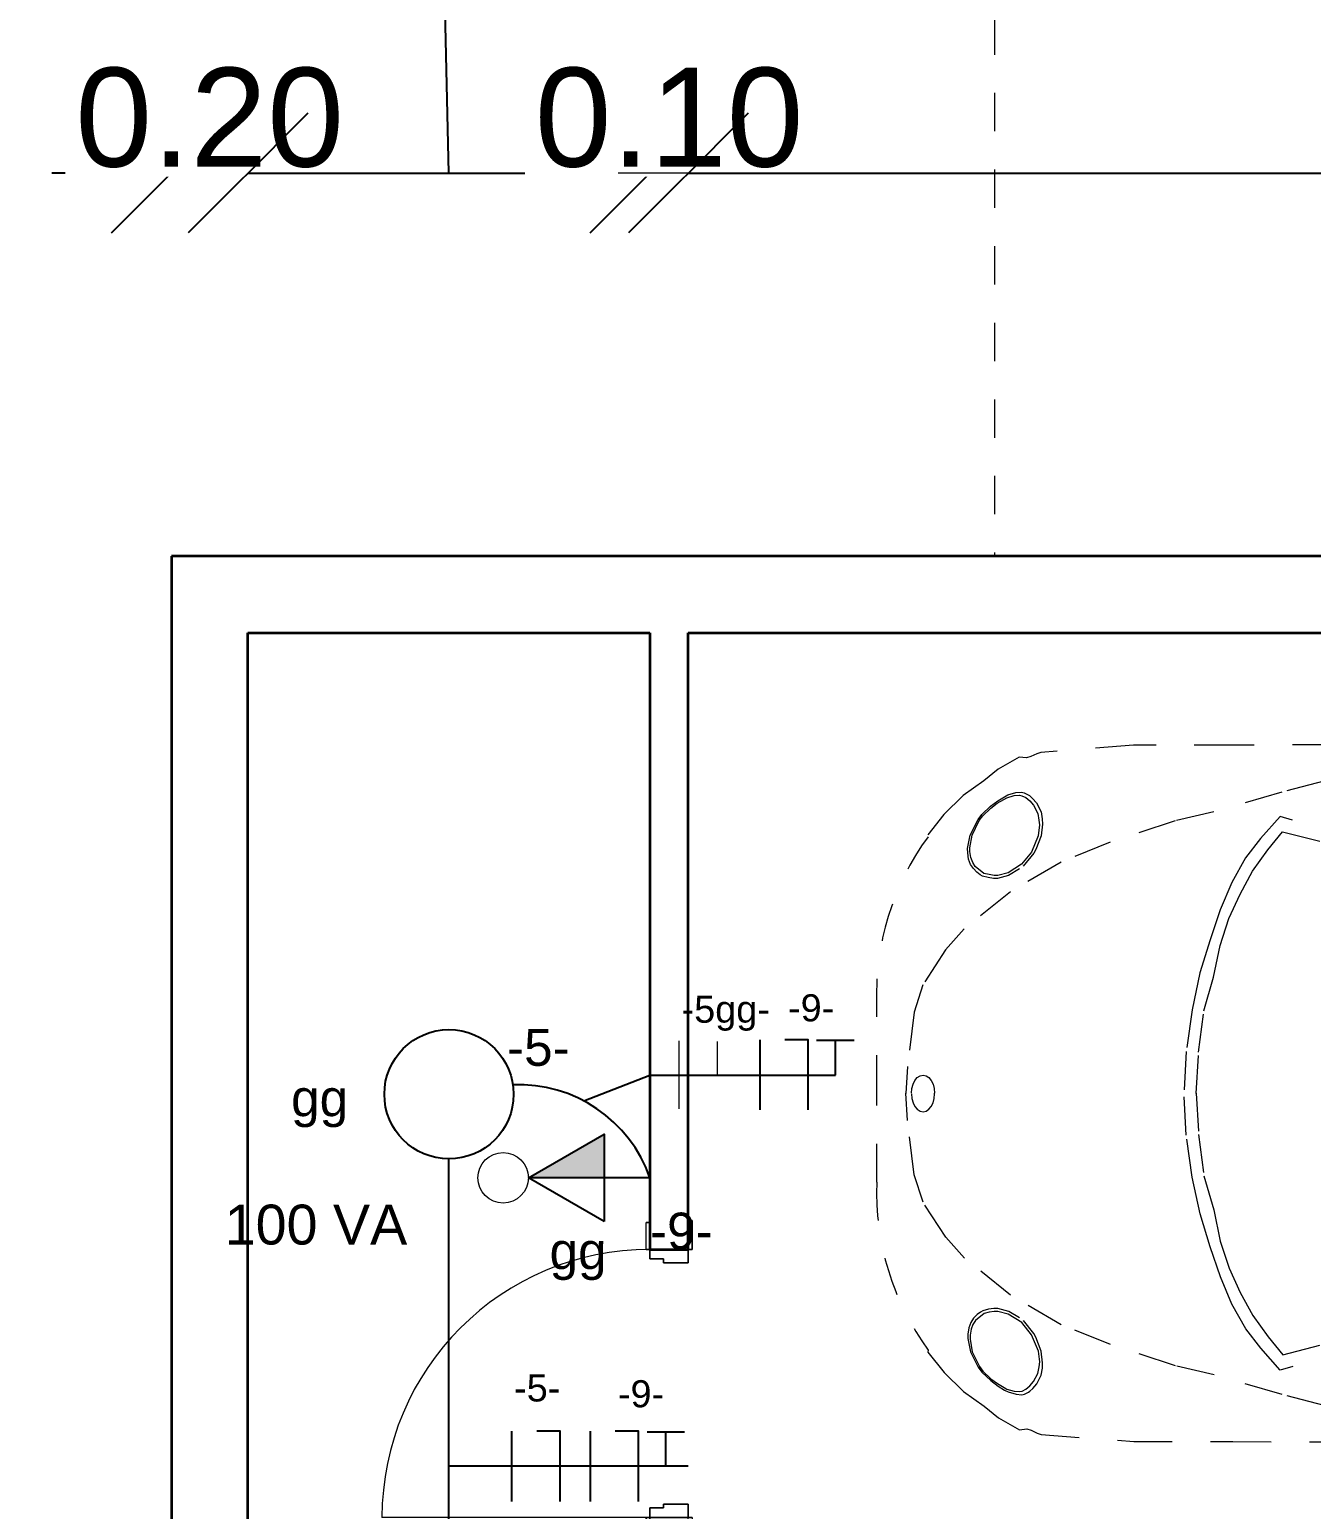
# Model space of a CAD drawing. Header units: metres. Extents: x -182 to 99, y 70 to 117.
# Drawn here: x -168.162 to -164.814, y 108.401 to 112.264 of the extents above; entities that cross this region are included whole.
import ezdxf

# ---------------------------------------------------------------- set-up
doc = ezdxf.new("R2010")
doc.units = ezdxf.units.M
doc.header["$LTSCALE"] = 0.01
doc.linetypes.add('Basculante', pattern=[0.003969, 0.002381, -0.001587])
doc.linetypes.add('TRAZOS2', pattern=[9.525, 6.35, -3.175])
for name, color, linetype, lineweight in [('A-DETL-GENF', 3, 'Basculante', 9), ('A-DOOR', 1, 'Continuous', 9), ('A-DOOR-FRAM', 1, 'Continuous', 13), ('A-WALL', 2, 'Continuous', 9), ('M-EQPT', 6, 'Continuous', 9), ('S-GRID', 1, 'Continuous', 9)]:
    doc.layers.add(name, color=color, linetype=linetype, lineweight=lineweight)
doc.layers.add('FIAÇÃO', color=10, linetype='Continuous')
doc.layers.add('Iluminação', color=7, linetype='Continuous')
doc.styles.add('Arial', font='arial.ttf', dxfattribs={"height": 0.29506})
doc.styles.add('Arial_2', font='arial.ttf', dxfattribs={"height": 0.258177})
doc.dimstyles.new('Diagonal', dxfattribs={"dimscale": 0.3048, "dimtxt": 0.258177, "dimasz": 1.025262, "dimexe": 0.984252, "dimexo": 0.615157, "dimgap": 0.04101, "dimtad": 1, "dimrnd": 0.01, "dimzin": 0, "dimdsep": 46, "dimtxsty": 'Arial_2', "dimblk1": 'OBLIQUE', "dimblk2": 'OBLIQUE', "dimsah": 1, "dimcen": 0.09, "dimse1": 1, "dimse2": 1, "dimazin": 0, "dimtfac": 1, "dimtix": 1, "dimtmove": 0, "dimatfit": 3, "dimfxl": 1, "dimtvp": 1, "dimtfill": 1, "dimtolj": 1, "dimtzin": 0, "dimarcsym": 2})

# ---------------------------------------------------------------- blocks, each defined once
blk = doc.blocks.new('M_RPC Escarabajo - M_RPC Escarabajo-195601-Subsuelo')
at = {"layer": 'A-DETL-GENF'}
for p, q in [((-0.2345, 3.3634), (-0.003, 3.3634)), ((-0.003, 3.3634), (0.2285, 3.3634)), ((-0.0737, 3.2829), (-0.0025, 3.2871)), ((0.0677, 3.283), (-0.0034, 3.2871)), ((-0.2867, 3.2425), (-0.2154, 3.2655)), ((-0.2154, 3.2655), (-0.0737, 3.2829)), ((-0.049, 3.2501), (-0.0506, 3.2424)), ((-0.0443, 3.2574), (-0.049, 3.2501)), ((-0.0368, 3.2636), (-0.0443, 3.2574)), ((-0.027, 3.2683), (-0.0368, 3.2636)), ((-0.0157, 3.2713), (-0.027, 3.2683)), ((-0.0035, 3.2723), (-0.0157, 3.2713)), ((-0.0024, 3.2723), (0.0098, 3.2713)), ((0.0098, 3.2713), (0.0211, 3.2684)), ((0.0211, 3.2684), (0.0309, 3.2636)), ((0.0309, 3.2636), (0.0384, 3.2574)), ((0.0384, 3.2574), (0.0431, 3.2502)), ((0.0431, 3.2502), (0.0448, 3.2424)), ((0.2095, 3.2657), (0.0677, 3.283)), ((0.2808, 3.2427), (0.2095, 3.2657)), ((-0.6783, 3.2297), (-0.7316, 3.1872)), ((-0.6734, 3.2287), (-0.6783, 3.2297)), ((-0.3784, 3.1832), (-0.2867, 3.2425)), ((-0.0506, 3.2424), (-0.049, 3.2346)), ((-0.049, 3.2346), (-0.0443, 3.2274)), ((-0.0443, 3.2274), (-0.0368, 3.2212)), ((-0.0368, 3.2212), (-0.027, 3.2164)), ((-0.027, 3.2164), (-0.0157, 3.2134)), ((-0.0157, 3.2134), (-0.0035, 3.2124)), ((-0.0035, 3.2124), (-0.0024, 3.2124)), ((0.0098, 3.2134), (-0.0024, 3.2124)), ((0.0212, 3.2164), (0.0098, 3.2134)), ((0.031, 3.2212), (0.0212, 3.2164)), ((0.0384, 3.2274), (0.031, 3.2212)), ((0.0432, 3.2346), (0.0384, 3.2274)), ((0.0448, 3.2424), (0.0432, 3.2346)), ((0.3725, 3.1836), (0.2808, 3.2427)), ((0.7258, 3.1879), (0.6724, 3.2303)), ((-0.7316, 3.1872), (-0.7812, 3.1371)), ((-0.4326, 3.1342), (-0.3784, 3.1832)), ((0.4268, 3.1346), (0.3725, 3.1836)), ((0.7754, 3.1378), (0.7258, 3.1879)), ((-0.7812, 3.1371), (-0.8194, 3.083)), ((-0.5296, 3.0137), (-0.4326, 3.1342)), ((0.5239, 3.0141), (0.4268, 3.1346)), ((0.8137, 3.0837), (0.7754, 3.1378)), ((-0.7179, 3.0982), (-0.7309, 3.0885)), ((-0.7157, 3.095), (-0.7278, 3.0859)), ((-0.6774, 3.1187), (-0.7179, 3.0982)), ((-0.6772, 3.1138), (-0.7157, 3.095)), ((-0.6424, 3.1254), (-0.6774, 3.1187)), ((-0.6446, 3.1195), (-0.6772, 3.1138)), ((-0.6344, 3.1193), (-0.6446, 3.1195)), ((-0.6314, 3.1252), (-0.6424, 3.1254)), ((-0.6186, 3.1171), (-0.6344, 3.1193)), ((-0.6145, 3.1228), (-0.6314, 3.1252)), ((-0.6058, 3.1123), (-0.6186, 3.1171)), ((-0.6008, 3.1177), (-0.6145, 3.1228)), ((-0.5956, 3.1055), (-0.6058, 3.1123)), ((-0.5898, 3.1104), (-0.6008, 3.1177)), ((-0.5774, 3.0831), (-0.5956, 3.1055)), ((-0.5805, 3.1011), (-0.5898, 3.1104)), ((-0.574, 3.0927), (-0.5805, 3.1011)), ((-0.5703, 3.0863), (-0.574, 3.0927)), ((0.5645, 3.0868), (0.5683, 3.0932)), ((0.5683, 3.0932), (0.5748, 3.1016)), ((0.5716, 3.0836), (0.5898, 3.106)), ((0.5748, 3.1016), (0.584, 3.1109)), ((0.584, 3.1109), (0.595, 3.1182)), ((0.5898, 3.106), (0.6001, 3.1128)), ((0.595, 3.1182), (0.6087, 3.1233)), ((0.6001, 3.1128), (0.6128, 3.1176)), ((0.6087, 3.1233), (0.6257, 3.1257)), ((0.6128, 3.1176), (0.6286, 3.1198)), ((0.6257, 3.1257), (0.6366, 3.1259)), ((0.6286, 3.1198), (0.6388, 3.1201)), ((0.6366, 3.1259), (0.6717, 3.1192)), ((0.6388, 3.1201), (0.6714, 3.1143)), ((0.6714, 3.1143), (0.7099, 3.0956)), ((0.6717, 3.1192), (0.7121, 3.0988)), ((0.7099, 3.0956), (0.722, 3.0865)), ((0.7121, 3.0988), (0.7251, 3.0891)), ((-0.8194, 3.083), (-0.8496, 3.0452)), ((-0.7527, 3.0658), (-0.7668, 3.0466)), ((-0.7478, 3.065), (-0.7604, 3.048)), ((-0.7309, 3.0885), (-0.7527, 3.0658)), ((-0.7278, 3.0859), (-0.7478, 3.065)), ((-0.5743, 3.0694), (-0.5774, 3.0831)), ((-0.572, 3.0563), (-0.5743, 3.0694)), ((-0.572, 3.0468), (-0.572, 3.0563)), ((-0.5665, 3.0717), (-0.5703, 3.0863)), ((-0.5644, 3.0575), (-0.5665, 3.0717)), ((-0.5644, 3.0473), (-0.5644, 3.0575)), ((0.5586, 3.058), (0.5608, 3.0721)), ((0.5587, 3.0478), (0.5586, 3.058)), ((0.5608, 3.0721), (0.5645, 3.0868)), ((0.5662, 3.0567), (0.5685, 3.0699)), ((0.5663, 3.0473), (0.5662, 3.0567)), ((0.5685, 3.0699), (0.5716, 3.0836)), ((0.722, 3.0865), (0.7421, 3.0656)), ((0.7251, 3.0891), (0.7469, 3.0664)), ((0.7421, 3.0656), (0.7547, 3.0486)), ((0.7469, 3.0664), (0.7611, 3.0473)), ((0.8439, 3.0459), (0.8137, 3.0837)), ((-0.8496, 3.0452), (-0.881, 2.9908)), ((-0.7821, 3.02), (-0.7883, 2.9995)), ((-0.7773, 3.0293), (-0.7821, 3.02)), ((-0.7747, 3.0232), (-0.7804, 3.0041)), ((-0.7668, 3.0466), (-0.7773, 3.0293)), ((-0.7703, 3.0309), (-0.7747, 3.0232)), ((-0.7604, 3.048), (-0.7703, 3.0309)), ((-0.6013, 2.9846), (-0.5789, 3.0198)), ((-0.5891, 2.9901), (-0.5719, 3.0184)), ((-0.5789, 3.0198), (-0.572, 3.0468)), ((-0.5719, 3.0184), (-0.5644, 3.0473)), ((0.6014, 2.8821), (0.5239, 3.0141)), ((0.5662, 3.0189), (0.5587, 3.0478)), ((0.5834, 2.9906), (0.5662, 3.0189)), ((0.5732, 3.0203), (0.5663, 3.0473)), ((0.5956, 2.9851), (0.5732, 3.0203)), ((0.7547, 3.0486), (0.7645, 3.0315)), ((0.7611, 3.0473), (0.7716, 3.03)), ((0.7645, 3.0315), (0.769, 3.0238)), ((0.769, 3.0238), (0.7748, 3.0047)), ((0.7716, 3.03), (0.7764, 3.0207)), ((0.7764, 3.0207), (0.7826, 3.0002)), ((0.8753, 2.9915), (0.8439, 3.0459)), ((-0.881, 2.9908), (-0.8787, 2.9711)), ((-0.7883, 2.9995), (-0.7894, 2.9843)), ((-0.7894, 2.9843), (-0.7878, 2.9775)), ((-0.7878, 2.9775), (-0.7827, 2.9668)), ((-0.7804, 3.0041), (-0.7815, 2.9899)), ((-0.7815, 2.9899), (-0.78, 2.9835)), ((-0.78, 2.9835), (-0.7753, 2.9736)), ((-0.633, 2.9588), (-0.6013, 2.9846)), ((-0.63, 2.9528), (-0.5959, 2.9805)), ((-0.6069, 2.8816), (-0.5296, 3.0137)), ((0.6244, 2.9534), (0.5902, 2.981)), ((0.6274, 2.9593), (0.5956, 2.9851)), ((0.7744, 2.9842), (0.7696, 2.9743)), ((0.7758, 2.9905), (0.7744, 2.9842)), ((0.7748, 3.0047), (0.7758, 2.9905)), ((0.7822, 2.9781), (0.7771, 2.9675)), ((0.7837, 2.9849), (0.7822, 2.9781)), ((0.7826, 3.0002), (0.7837, 2.9849)), ((0.873, 2.9718), (0.8753, 2.9915)), ((-0.8896, 2.9446), (-0.8932, 2.9341)), ((-0.8823, 2.9598), (-0.8896, 2.9446)), ((-0.8787, 2.9711), (-0.8823, 2.9598)), ((-0.7827, 2.9668), (-0.7806, 2.9638)), ((-0.7806, 2.9638), (-0.7732, 2.9556)), ((-0.7753, 2.9736), (-0.7664, 2.9631)), ((-0.7732, 2.9556), (-0.7613, 2.9456)), ((-0.7664, 2.9631), (-0.7553, 2.9536)), ((-0.7613, 2.9456), (-0.7384, 2.9337)), ((-0.7553, 2.9536), (-0.734, 2.9422)), ((-0.734, 2.9422), (-0.7167, 2.939)), ((-0.7167, 2.939), (-0.704, 2.9377)), ((-0.704, 2.9377), (-0.6755, 2.9409)), ((-0.6756, 2.9336), (-0.6394, 2.9477)), ((-0.6755, 2.9409), (-0.633, 2.9588)), ((-0.6394, 2.9477), (-0.63, 2.9528)), ((0.6337, 2.9482), (0.6244, 2.9534)), ((0.6699, 2.9415), (0.6274, 2.9593)), ((0.67, 2.9342), (0.6337, 2.9482)), ((0.6984, 2.9383), (0.6699, 2.9415)), ((0.711, 2.9396), (0.6984, 2.9383)), ((0.7284, 2.9428), (0.711, 2.9396)), ((0.7497, 2.9542), (0.7284, 2.9428)), ((0.7557, 2.9463), (0.7328, 2.9343)), ((0.7608, 2.9638), (0.7497, 2.9542)), ((0.7675, 2.9563), (0.7557, 2.9463)), ((0.7696, 2.9743), (0.7608, 2.9638)), ((0.775, 2.9645), (0.7675, 2.9563)), ((0.7771, 2.9675), (0.775, 2.9645)), ((0.8767, 2.9605), (0.873, 2.9718)), ((0.884, 2.9453), (0.8767, 2.9605)), ((0.8876, 2.9349), (0.884, 2.9453)), ((-0.8932, 2.9341), (-0.9119, 2.6919)), ((-0.7384, 2.9337), (-0.7198, 2.9305)), ((-0.7198, 2.9305), (-0.7062, 2.9301)), ((-0.7062, 2.9301), (-0.6756, 2.9336)), ((0.7006, 2.9307), (0.67, 2.9342)), ((0.7142, 2.9311), (0.7006, 2.9307)), ((0.7328, 2.9343), (0.7142, 2.9311)), ((0.9063, 2.6926), (0.8876, 2.9349)), ((-0.6584, 2.753), (-0.6069, 2.8816)), ((0.6529, 2.7536), (0.6014, 2.8821)), ((-0.7145, 2.5833), (-0.6584, 2.753)), ((0.7091, 2.5839), (0.6529, 2.7536)), ((-0.9119, 2.6919), (-0.9119, 2.4331)), ((0.9063, 2.4339), (0.9063, 2.6926)), ((-0.7378, 2.482), (-0.7145, 2.5833)), ((-0.2211, 2.5392), (-0.1119, 2.555)), ((-0.1119, 2.555), (-0.0019, 2.5612)), ((0.1066, 2.5551), (-0.0034, 2.5612)), ((0.2158, 2.5394), (0.1066, 2.5551)), ((0.7325, 2.4826), (0.7091, 2.5839)), ((-0.4038, 2.4925), (-0.3169, 2.519)), ((-0.3169, 2.519), (-0.2211, 2.5392)), ((-0.1101, 2.5226), (-0.2178, 2.509)), ((-0.0018, 2.5289), (-0.1101, 2.5226)), ((-0.0034, 2.5289), (0.1048, 2.5227)), ((0.1048, 2.5227), (0.2125, 2.5092)), ((0.3116, 2.5193), (0.2158, 2.5394)), ((0.3986, 2.4928), (0.3116, 2.5193)), ((-0.7889, 2.3049), (-0.7378, 2.482)), ((-0.4817, 2.4659), (-0.4038, 2.4925)), ((-0.3064, 2.4833), (-0.3884, 2.4661)), ((-0.2178, 2.509), (-0.3064, 2.4833)), ((0.2125, 2.5092), (0.3011, 2.4836)), ((0.3011, 2.4836), (0.3831, 2.4664)), ((0.4765, 2.4663), (0.3986, 2.4928)), ((0.7838, 2.3055), (0.7325, 2.4826)), ((-0.6172, 2.3995), (-0.5528, 2.4357)), ((-0.5528, 2.4357), (-0.4817, 2.4659)), ((-0.4594, 2.4433), (-0.5229, 2.4141)), ((-0.3884, 2.4661), (-0.4594, 2.4433)), ((0.3831, 2.4664), (0.4542, 2.4437)), ((0.4542, 2.4437), (0.5177, 2.4146)), ((0.5476, 2.4362), (0.4765, 2.4663)), ((0.612, 2.4), (0.5476, 2.4362)), ((-0.9119, 2.4331), (-0.9125, 2.177)), ((-0.668, 2.3604), (-0.6172, 2.3995)), ((-0.5229, 2.4141), (-0.5829, 2.3815)), ((0.5177, 2.4146), (0.5778, 2.382)), ((0.6628, 2.361), (0.612, 2.4)), ((0.9075, 2.1777), (0.9063, 2.4339)), ((-0.725, 2.3095), (-0.668, 2.3604)), ((-0.5829, 2.3815), (-0.6386, 2.3414)), ((0.5778, 2.382), (0.6335, 2.3419)), ((0.7199, 2.3101), (0.6628, 2.361)), ((-0.6386, 2.3414), (-0.6856, 2.3027)), ((0.6335, 2.3419), (0.6805, 2.3033)), ((-0.8174, 2.1949), (-0.7889, 2.3049)), ((-0.6631, 2.0842), (-0.725, 2.3095)), ((-0.6856, 2.3027), (-0.6309, 2.0911)), ((0.6805, 2.3033), (0.626, 2.0917)), ((0.6582, 2.0848), (0.7199, 2.3101)), ((0.8124, 2.1956), (0.7838, 2.3055))]:
    blk.add_line(p, q, dxfattribs=at)
for centre, start, end in [((-0.2594, 2.6623), 87.9664, 126.1629), ((0.254, 2.6625), 53.8853, 92.0817)]:
    blk.add_arc(centre, 0.7016, start, end, dxfattribs=at)
blk = doc.blocks.new('Puerta de 1 hoja - 70 x 210 cm-171867-Subsuelo')
at = {"layer": 'A-DOOR', "lineweight": 13}
blk.add_line((0.6169, -0.05), (0.6169, -0.75), dxfattribs=at)
blk.add_arc((0.6169, -0.05), 0.7, 180, 270, dxfattribs=at)
at = {"layer": 'A-DOOR-FRAM', "lineweight": 9}
for p, q in [((-0.1581, 0.06), (-0.1581, 0.05)), ((-0.0831, 0.06), (-0.1581, 0.06)), ((-0.1581, 0.06), (-0.1581, 0.06)), ((-0.1581, 0.05), (-0.0831, 0.05)), ((-0.1581, 0.05), (-0.1581, 0.05)), ((-0.0831, 0.05), (-0.0831, 0.06)), ((-0.0831, 0.06), (-0.0831, 0.06)), ((-0.0831, 0.05), (-0.0831, 0.05)), ((-0.0831, 0.05), (-0.0831, 0.05)), ((-0.0481, 0.05), (-0.0831, 0.05)), ((-0.0831, 0.05), (-0.0831, -0.05)), ((-0.0481, -0.015), (-0.0481, 0.05)), ((-0.0481, 0.05), (-0.0481, 0.05)), ((0.5819, 0.05), (0.5819, -0.015)), ((0.6169, 0.05), (0.5819, 0.05)), ((0.5819, 0.05), (0.5819, 0.05)), ((0.6169, 0.06), (0.6169, 0.06)), ((0.6169, 0.06), (0.6169, 0.05)), ((0.6169, 0.06), (0.6919, 0.06)), ((0.6919, 0.05), (0.6169, 0.05)), ((0.6169, 0.05), (0.6169, 0.05)), ((0.6169, -0.05), (0.6169, 0.05)), ((0.6169, 0.05), (0.6169, 0.05)), ((0.6919, 0.05), (0.6919, 0.06)), ((0.6919, 0.06), (0.6919, 0.06)), ((0.6919, 0.05), (0.6919, 0.05)), ((-0.0581, -0.015), (-0.0481, -0.015)), ((-0.0581, -0.05), (-0.0581, -0.015)), ((-0.0581, -0.015), (-0.0581, -0.015)), ((-0.0481, -0.015), (-0.0481, -0.015)), ((0.5819, -0.015), (0.5919, -0.015)), ((0.5819, -0.015), (0.5819, -0.015)), ((0.5919, -0.015), (0.5919, -0.05)), ((0.5919, -0.015), (0.5919, -0.015)), ((-0.1531, -0.05), (-0.1531, -0.05)), ((-0.1531, -0.05), (-0.0831, -0.05)), ((-0.1531, -0.05), (-0.1531, -0.06)), ((-0.0831, -0.06), (-0.1531, -0.06)), ((-0.1531, -0.06), (-0.1531, -0.06)), ((-0.0831, -0.06), (-0.0831, -0.05)), ((-0.0831, -0.05), (-0.0831, -0.05)), ((-0.0831, -0.05), (-0.0581, -0.05)), ((-0.0831, -0.05), (-0.0831, -0.05)), ((-0.0831, -0.06), (-0.0831, -0.06)), ((-0.0581, -0.05), (-0.0581, -0.05)), ((0.5919, -0.05), (0.6169, -0.05)), ((0.5919, -0.05), (0.5919, -0.05)), ((0.6169, -0.05), (0.6169, -0.06)), ((0.6869, -0.05), (0.6169, -0.05)), ((0.6169, -0.05), (0.6169, -0.05)), ((0.6169, -0.05), (0.6169, -0.05)), ((0.6169, -0.06), (0.6869, -0.06)), ((0.6169, -0.06), (0.6169, -0.06)), ((0.6869, -0.06), (0.6869, -0.05)), ((0.6869, -0.05), (0.6869, -0.05)), ((0.6869, -0.06), (0.6869, -0.06))]:
    blk.add_line(p, q, dxfattribs=at)
at = {"layer": 'A-DOOR-FRAM'}
for p, q in [((-0.1581, 0.06), (-0.0831, 0.06)), ((-0.1581, 0.05), (-0.1581, 0.06)), ((-0.0831, 0.05), (-0.1581, 0.05)), ((-0.0831, 0.06), (-0.0831, 0.05)), ((-0.0831, -0.05), (-0.0831, 0.05)), ((-0.0831, 0.05), (-0.0481, 0.05)), ((-0.0481, 0.05), (-0.0481, -0.015)), ((0.5819, -0.015), (0.5819, 0.05)), ((0.5819, 0.05), (0.6169, 0.05)), ((0.6169, 0.05), (0.6169, 0.06)), ((0.6169, 0.06), (0.6919, 0.06)), ((0.6919, 0.05), (0.6169, 0.05)), ((0.6169, 0.05), (0.6169, -0.05)), ((0.6919, 0.06), (0.6919, 0.05)), ((-0.0581, -0.015), (-0.0581, -0.05)), ((-0.0481, -0.015), (-0.0581, -0.015)), ((0.5919, -0.015), (0.5819, -0.015)), ((0.5919, -0.05), (0.5919, -0.015)), ((-0.1531, -0.06), (-0.1531, -0.05)), ((-0.1531, -0.05), (-0.0831, -0.05)), ((-0.0831, -0.06), (-0.1531, -0.06)), ((-0.0831, -0.05), (-0.0831, -0.06)), ((-0.0581, -0.05), (-0.0831, -0.05)), ((0.6169, -0.05), (0.5919, -0.05)), ((0.6169, -0.06), (0.6169, -0.05)), ((0.6169, -0.05), (0.6869, -0.05)), ((0.6869, -0.06), (0.6169, -0.06)), ((0.6869, -0.05), (0.6869, -0.06))]:
    blk.add_line(p, q, dxfattribs=at)
blk = doc.blocks.new('_Oblique')
at = {"color": 0, "linetype": 'ByBlock', "lineweight": -2}
blk.add_line((-0.5, -0.5), (0.5, 0.5), dxfattribs=at)
blk = doc.blocks.new('*D843')
at = {"layer": 'Defpoints', "color": 0, "ltscale": 0.5, "transparency": 16777216}
for p in [(-166.4839, 110.8896), (-170.2789, 77.83), (-166.4839, 77.83)]:
    blk.add_point(p, dxfattribs=at)
at = {"layer": 'M-EQPT', "color": 0, "lineweight": -2, "ltscale": 0.5, "transparency": 16777216}
blk.add_line((-170.2789, 110.8896), (-170.2789, 77.83), dxfattribs=at)
at = {"layer": 'M-EQPT', "color": 0, "lineweight": -2, "ltscale": 0.5, "transparency": 16777216, "xscale": 0.3125, "yscale": 0.3125, "zscale": 0.3125}
for p, rotation in [((-170.2789, 110.8896), 90), ((-170.2789, 77.83), 270)]:
    blk.add_blockref('_Oblique', p, dxfattribs=dict(at, rotation=rotation))
at = {"layer": 'M-EQPT', "color": 0, "ltscale": 0.5, "transparency": 16777216, "insert": (-170.4233, 94.3598), "char_height": 0.25818, "attachment_point": 5, "rotation": 90, "style": 'Arial_2', "bg_fill": 3, "box_fill_scale": 1.1, "bg_fill_color": 256, "bg_fill_true_color": 13158600, "bg_fill_transparency": 0}
blk.add_mtext('\\A1;33.06', dxfattribs=at)
blk = doc.blocks.new('*D844')
at = {"layer": 'Defpoints', "color": 0, "ltscale": 0.5, "transparency": 16777216}
for p in [(-166.2839, 110.8896), (-166.2839, 110.6896)]:
    blk.add_point(p, dxfattribs=at)
at = {"layer": 'M-EQPT', "color": 0, "lineweight": -2, "ltscale": 0.5, "transparency": 16777216}
for p, q in [((-169.2789, 110.8896), (-169.2789, 111.2021)), ((-169.2789, 110.6896), (-169.2789, 110.8896)), ((-169.2789, 110.6896), (-169.2789, 110.3771))]:
    blk.add_line(p, q, dxfattribs=at)
at = {"layer": 'M-EQPT', "color": 0, "lineweight": -2, "ltscale": 0.5, "transparency": 16777216, "xscale": 0.3125, "yscale": 0.3125, "zscale": 0.3125}
for p, rotation in [((-169.2789, 110.8896), 270), ((-169.2789, 110.6896), 90)]:
    blk.add_blockref('_Oblique', p, dxfattribs=dict(at, rotation=rotation))
at = {"layer": 'M-EQPT', "color": 0, "ltscale": 0.5, "transparency": 16777216, "insert": (-169.4233, 110.7896), "char_height": 0.25818, "attachment_point": 5, "rotation": 90, "style": 'Arial_2', "bg_fill": 3, "box_fill_scale": 1.1, "bg_fill_color": 256, "bg_fill_true_color": 13158600, "bg_fill_transparency": 0}
blk.add_mtext('\\A1;0.20', dxfattribs=at)
at = {"layer": 'Defpoints', "color": 0, "ltscale": 0.5, "transparency": 16777216}
blk.add_point((-169.2789, 110.8896), dxfattribs=at)
blk = doc.blocks.new('*D845')
at = {"layer": 'Defpoints', "color": 0, "ltscale": 0.5, "transparency": 16777216}
for p in [(-166.2839, 110.6896), (-169.2789, 108.2796), (-166.2839, 108.2796)]:
    blk.add_point(p, dxfattribs=at)
at = {"layer": 'M-EQPT', "color": 0, "lineweight": -2, "ltscale": 0.5, "transparency": 16777216}
blk.add_line((-169.2789, 110.6896), (-169.2789, 108.2796), dxfattribs=at)
at = {"layer": 'M-EQPT', "color": 0, "lineweight": -2, "ltscale": 0.5, "transparency": 16777216, "xscale": 0.3125, "yscale": 0.3125, "zscale": 0.3125}
for p, rotation in [((-169.2789, 110.6896), 90), ((-169.2789, 108.2796), 270)]:
    blk.add_blockref('_Oblique', p, dxfattribs=dict(at, rotation=rotation))
at = {"layer": 'M-EQPT', "color": 0, "ltscale": 0.5, "transparency": 16777216, "insert": (-169.421, 109.4846), "char_height": 0.25818, "attachment_point": 5, "rotation": 90, "style": 'Arial_2', "bg_fill": 3, "box_fill_scale": 1.1, "bg_fill_color": 256, "bg_fill_true_color": 13158600, "bg_fill_transparency": 0}
blk.add_mtext('\\A1;2.41', dxfattribs=at)
blk = doc.blocks.new('*D846')
at = {"layer": 'Defpoints', "color": 0, "ltscale": 0.5, "transparency": 16777216}
for p in [(-166.2839, 108.2796), (-166.2839, 108.1796)]:
    blk.add_point(p, dxfattribs=at)
at = {"layer": 'M-EQPT', "color": 0, "lineweight": -2, "ltscale": 0.5, "transparency": 16777216}
for p, q in [((-169.2789, 108.2796), (-169.2789, 108.5921)), ((-169.2789, 108.2796), (-169.2789, 108.1796)), ((-169.2789, 108.1796), (-169.2789, 107.8671))]:
    blk.add_line(p, q, dxfattribs=at)
at = {"layer": 'M-EQPT', "color": 0, "lineweight": -2, "ltscale": 0.5, "transparency": 16777216, "xscale": 0.3125, "yscale": 0.3125, "zscale": 0.3125}
for p, rotation in [((-169.2789, 108.2796), 270), ((-169.2789, 108.1796), 90)]:
    blk.add_blockref('_Oblique', p, dxfattribs=dict(at, rotation=rotation))
at = {"layer": 'M-EQPT', "color": 0, "ltscale": 0.5, "transparency": 16777216, "insert": (-169.4233, 108.2296), "char_height": 0.25818, "attachment_point": 5, "rotation": 90, "style": 'Arial_2', "bg_fill": 3, "box_fill_scale": 1.1, "bg_fill_color": 256, "bg_fill_true_color": 13158600, "bg_fill_transparency": 0}
blk.add_mtext('\\A1;0.10', dxfattribs=at)
at = {"layer": 'Defpoints', "color": 0, "ltscale": 0.5, "transparency": 16777216}
blk.add_point((-169.2789, 108.1796), dxfattribs=at)
blk = doc.blocks.new('*D863')
at = {"layer": 'Defpoints', "color": 0, "ltscale": 0.5, "transparency": 16777216}
for p in [(-150.7051, 112.8896), (-167.7914, 109.4062), (-150.7051, 109.4062)]:
    blk.add_point(p, dxfattribs=at)
at = {"layer": 'M-EQPT', "color": 0, "lineweight": -2, "ltscale": 0.5, "transparency": 16777216}
blk.add_line((-167.7914, 112.8896), (-150.7051, 112.8896), dxfattribs=at)
at = {"layer": 'M-EQPT', "color": 0, "lineweight": -2, "ltscale": 0.5, "transparency": 16777216, "xscale": 0.3125, "yscale": 0.3125, "zscale": 0.3125, "rotation": 180}
blk.add_blockref('_Oblique', (-167.7914, 112.8896), dxfattribs=at)
at = {"layer": 'M-EQPT', "color": 0, "lineweight": -2, "ltscale": 0.5, "transparency": 16777216, "xscale": 0.3125, "yscale": 0.3125, "zscale": 0.3125}
blk.add_blockref('_Oblique', (-150.7051, 112.8896), dxfattribs=at)
at = {"layer": 'M-EQPT', "color": 0, "ltscale": 0.5, "transparency": 16777216, "insert": (-159.2483, 113.0339), "char_height": 0.25818, "attachment_point": 5, "style": 'Arial_2', "bg_fill": 3, "box_fill_scale": 1.1, "bg_fill_color": 256, "bg_fill_true_color": 13158600, "bg_fill_transparency": 0}
blk.add_mtext('\\A1;17.09', dxfattribs=at)
blk = doc.blocks.new('*D865')
at = {"layer": 'Defpoints', "color": 0, "ltscale": 0.5, "transparency": 16777216}
for p in [(-167.7914, 109.4062), (-167.5914, 109.2062)]:
    blk.add_point(p, dxfattribs=at)
at = {"layer": 'M-EQPT', "color": 0, "lineweight": -2, "ltscale": 0.5, "transparency": 16777216}
for p, q in [((-167.7914, 111.8896), (-168.1039, 111.8896)), ((-167.7914, 111.8896), (-167.5914, 111.8896)), ((-167.5914, 111.8896), (-167.2789, 111.8896))]:
    blk.add_line(p, q, dxfattribs=at)
at = {"layer": 'M-EQPT', "color": 0, "lineweight": -2, "ltscale": 0.5, "transparency": 16777216, "xscale": 0.3125, "yscale": 0.3125, "zscale": 0.3125}
blk.add_blockref('_Oblique', (-167.7914, 111.8896), dxfattribs=at)
at = {"layer": 'M-EQPT', "color": 0, "lineweight": -2, "ltscale": 0.5, "transparency": 16777216, "xscale": 0.3125, "yscale": 0.3125, "zscale": 0.3125, "rotation": 180}
blk.add_blockref('_Oblique', (-167.5914, 111.8896), dxfattribs=at)
at = {"layer": 'M-EQPT', "color": 0, "ltscale": 0.5, "transparency": 16777216, "insert": (-167.6914, 112.0339), "char_height": 0.25818, "attachment_point": 5, "style": 'Arial_2', "bg_fill": 3, "box_fill_scale": 1.1, "bg_fill_color": 256, "bg_fill_true_color": 13158600, "bg_fill_transparency": 0}
blk.add_mtext('\\A1;0.20', dxfattribs=at)
at = {"layer": 'Defpoints', "color": 0, "ltscale": 0.5, "transparency": 16777216}
blk.add_point((-167.5914, 111.8896), dxfattribs=at)
blk = doc.blocks.new('*D866')
at = {"layer": 'Defpoints', "color": 0, "ltscale": 0.5, "transparency": 16777216}
for p in [(-166.5414, 111.8896), (-167.5914, 109.2062), (-166.5414, 109.2062)]:
    blk.add_point(p, dxfattribs=at)
at = {"layer": 'M-EQPT', "color": 0, "lineweight": -2, "ltscale": 0.5, "transparency": 16777216}
for p, q in [((-167.0664, 111.8896), (-167.0789, 112.4071)), ((-167.0789, 112.4071), (-166.4057, 112.4071)), ((-167.5914, 111.8896), (-166.5414, 111.8896))]:
    blk.add_line(p, q, dxfattribs=at)
at = {"layer": 'M-EQPT', "color": 0, "lineweight": -2, "ltscale": 0.5, "transparency": 16777216, "xscale": 0.3125, "yscale": 0.3125, "zscale": 0.3125, "rotation": 180}
blk.add_blockref('_Oblique', (-167.5914, 111.8896), dxfattribs=at)
at = {"layer": 'M-EQPT', "color": 0, "lineweight": -2, "ltscale": 0.5, "transparency": 16777216, "xscale": 0.3125, "yscale": 0.3125, "zscale": 0.3125}
blk.add_blockref('_Oblique', (-166.5414, 111.8896), dxfattribs=at)
at = {"layer": 'M-EQPT', "color": 0, "ltscale": 0.5, "transparency": 16777216, "insert": (-166.7423, 112.5514), "char_height": 0.25818, "attachment_point": 5, "style": 'Arial_2', "bg_fill": 3, "box_fill_scale": 1.1, "bg_fill_color": 256, "bg_fill_true_color": 13158600, "bg_fill_transparency": 0}
blk.add_mtext('\\A1;1.05', dxfattribs=at)
blk = doc.blocks.new('*D867')
at = {"layer": 'Defpoints', "color": 0, "ltscale": 0.5, "transparency": 16777216}
for p in [(-166.5414, 109.2062), (-166.4414, 109.2062)]:
    blk.add_point(p, dxfattribs=at)
at = {"layer": 'M-EQPT', "color": 0, "lineweight": -2, "ltscale": 0.5, "transparency": 16777216}
for p, q in [((-166.5414, 111.8896), (-166.8539, 111.8896)), ((-166.5414, 111.8896), (-166.4414, 111.8896)), ((-166.4414, 111.8896), (-166.1289, 111.8896))]:
    blk.add_line(p, q, dxfattribs=at)
at = {"layer": 'M-EQPT', "color": 0, "lineweight": -2, "ltscale": 0.5, "transparency": 16777216, "xscale": 0.3125, "yscale": 0.3125, "zscale": 0.3125}
blk.add_blockref('_Oblique', (-166.5414, 111.8896), dxfattribs=at)
at = {"layer": 'M-EQPT', "color": 0, "lineweight": -2, "ltscale": 0.5, "transparency": 16777216, "xscale": 0.3125, "yscale": 0.3125, "zscale": 0.3125, "rotation": 180}
blk.add_blockref('_Oblique', (-166.4414, 111.8896), dxfattribs=at)
at = {"layer": 'M-EQPT', "color": 0, "ltscale": 0.5, "transparency": 16777216, "insert": (-166.4914, 112.0339), "char_height": 0.25818, "attachment_point": 5, "style": 'Arial_2', "bg_fill": 3, "box_fill_scale": 1.1, "bg_fill_color": 256, "bg_fill_true_color": 13158600, "bg_fill_transparency": 0}
blk.add_mtext('\\A1;0.10', dxfattribs=at)
at = {"layer": 'Defpoints', "color": 0, "ltscale": 0.5, "transparency": 16777216}
blk.add_point((-166.4414, 111.8896), dxfattribs=at)
blk = doc.blocks.new('*D868')
at = {"layer": 'Defpoints', "color": 0, "ltscale": 0.5, "transparency": 16777216}
for p in [(-152.0551, 111.8896), (-166.4414, 109.2062), (-152.0551, 109.2062)]:
    blk.add_point(p, dxfattribs=at)
at = {"layer": 'M-EQPT', "color": 0, "lineweight": -2, "ltscale": 0.5, "transparency": 16777216}
blk.add_line((-166.4414, 111.8896), (-152.0551, 111.8896), dxfattribs=at)
at = {"layer": 'M-EQPT', "color": 0, "lineweight": -2, "ltscale": 0.5, "transparency": 16777216, "xscale": 0.3125, "yscale": 0.3125, "zscale": 0.3125, "rotation": 180}
blk.add_blockref('_Oblique', (-166.4414, 111.8896), dxfattribs=at)
at = {"layer": 'M-EQPT', "color": 0, "lineweight": -2, "ltscale": 0.5, "transparency": 16777216, "xscale": 0.3125, "yscale": 0.3125, "zscale": 0.3125}
blk.add_blockref('_Oblique', (-152.0551, 111.8896), dxfattribs=at)
at = {"layer": 'M-EQPT', "color": 0, "ltscale": 0.5, "transparency": 16777216, "insert": (-159.2483, 112.034), "char_height": 0.25818, "attachment_point": 5, "style": 'Arial_2', "bg_fill": 3, "box_fill_scale": 1.1, "bg_fill_color": 256, "bg_fill_true_color": 13158600, "bg_fill_transparency": 0}
blk.add_mtext('\\A1;14.39', dxfattribs=at)
blk = doc.blocks.new('F-N')
at = {"layer": 'FIAÇÃO'}
blk.add_line((2561.97, 1254.62), (2561.97, 1275.44), dxfattribs=at)
at = {"layer": 'FIAÇÃO', "color": 5}
blk.add_lwpolyline([(2576.26, 1254.62), (2576.26, 1275.44), (2569.32, 1275.44)], dxfattribs=at)
blk = doc.blocks.new('F-N-T')
at = {"layer": 'FIAÇÃO', "color": 1}
blk.add_line((2561.97, 1284.08), (2561.97, 1304.9), dxfattribs=at)
at = {"layer": 'FIAÇÃO', "color": 3}
blk.add_line((2584.31, 1294.33), (2584.31, 1304.75), dxfattribs=at)
at = {"layer": 'FIAÇÃO', "color": 5}
blk.add_lwpolyline([(2576.26, 1284.08), (2576.26, 1304.9), (2569.32, 1304.9)], dxfattribs=at)
at = {"layer": 'FIAÇÃO', "color": 3}
blk.add_lwpolyline([(2578.75, 1304.75), (2584.31, 1304.75), (2589.86, 1304.75)], dxfattribs=at)

msp = doc.modelspace()

# ---------------------------------------------------------------- linework, layer by layer
at = {"layer": 'A-WALL', "color": 7, "lineweight": 35}
for p, q in [((-150.7051, 110.8896), (-167.7914, 110.8896)), ((-167.7914, 110.8896), (-167.7914, 77.83)), ((-167.5914, 110.6896), (-166.5414, 110.6896)), ((-167.5914, 108.2796), (-167.5914, 110.6896)), ((-166.5414, 110.6896), (-166.5414, 109.0796)), ((-166.4414, 109.0796), (-166.4414, 110.6896)), ((-166.4414, 110.6896), (-152.0551, 110.6896)), ((-166.5414, 109.0796), (-166.4414, 109.0796))]:
    msp.add_line(p, q, dxfattribs=at)
at = {"layer": 'S-GRID', "linetype": 'TRAZOS2'}
msp.add_line((-165.6414, 114.4989), (-165.6414, 110.8896), dxfattribs=at)

# ---------------------------------------------------------------- block references
at = {"layer": 'A-DETL-GENF', "rotation": 89.9999999999999}
msp.add_blockref('M_RPC Escarabajo - M_RPC Escarabajo-195601-Subsuelo', (-162.5858, 109.4896), dxfattribs=at)
at = {"layer": 'A-DOOR', "rotation": 269.9999999999999}
msp.add_blockref('Puerta de 1 hoja - 70 x 210 cm-171867-Subsuelo', (-166.4914, 108.9965), dxfattribs=at)

# ---------------------------------------------------------------- next in the draw order: dimensions: what is measured, and where the dimension line sits
at = {"layer": 'M-EQPT', "color": 1, "ltscale": 0.5}
dim = msp.add_linear_dim(base=(-170.2789, 77.83), p1=(-166.4839, 110.8896), p2=(-166.4839, 77.83), angle=90, dimstyle='Diagonal', override={"dimpost": '<>'}, dxfattribs=at)
dim.commit()
dim.dimension.update_dxf_attribs({"geometry": '*D843', "text_midpoint": (-170.4233, 94.3598)})

# ---------------------------------------------------------------- next in the draw order: dimensions: what is measured, and where the dimension line sits
dim = msp.add_linear_dim(base=(-169.2789, 110.8896), p1=(-166.2839, 110.6896), p2=(-166.2839, 110.8896), angle=90, dimstyle='Diagonal', override={"dimpost": '<>'}, dxfattribs=at)
dim.commit()
dim.dimension.update_dxf_attribs({"geometry": '*D844', "text_midpoint": (-169.4233, 110.7896)})

# ---------------------------------------------------------------- next in the draw order: dimensions: what is measured, and where the dimension line sits
dim = msp.add_linear_dim(base=(-169.2789, 108.2796), p1=(-166.2839, 110.6896), p2=(-166.2839, 108.2796), angle=90, dimstyle='Diagonal', override={"dimpost": '<>', "dimtmove": 1}, dxfattribs=at)
dim.commit()
dim.dimension.update_dxf_attribs({"geometry": '*D845', "text_midpoint": (-169.421, 109.4846)})

# ---------------------------------------------------------------- next in the draw order: texts
at = {"layer": 'FIAÇÃO', "lineweight": 20, "style": 'Arial'}
for s, p in [('-5-', (-166.8963, 108.6824)), ('-9-', (-166.6251, 108.6672))]:
    msp.add_text(s, height=0.07075, dxfattribs=at).set_placement(p)
at = {"layer": 'Iluminação', "color": 7, "ltscale": 0.5, "true_color": 0xffffff, "style": 'Arial'}
for s, p in [('-9-', (-166.5414, 109.0796)), ('gg', (-166.8037, 109.0277))]:
    msp.add_text(s, height=0.09589, dxfattribs=at).set_placement(p)

# ---------------------------------------------------------------- next in the draw order: dimensions: what is measured, and where the dimension line sits
at = {"layer": 'M-EQPT', "color": 1, "ltscale": 0.5}
dim = msp.add_linear_dim(base=(-150.7051, 112.8896), p1=(-167.7914, 109.4062), p2=(-150.7051, 109.4062), dimstyle='Diagonal', override={"dimpost": '<>'}, dxfattribs=at)
dim.commit()
dim.dimension.update_dxf_attribs({"geometry": '*D863', "text_midpoint": (-159.2483, 113.0339)})
dim = msp.add_linear_dim(base=(-169.2789, 108.1796), p1=(-166.2839, 108.2796), p2=(-166.2839, 108.1796), angle=90, dimstyle='Diagonal', override={"dimpost": '<>', "dimtmove": 1}, dxfattribs=at)
dim.commit()
dim.dimension.update_dxf_attribs({"geometry": '*D846', "text_midpoint": (-169.4233, 108.2296)})

# ---------------------------------------------------------------- next in the draw order: linework, layer by layer
at = {"layer": 'Iluminação', "color": 0, "ltscale": 0.5}
msp.add_line((-166.4414, 108.5131), (-167.0664, 108.5131), dxfattribs=at)

# ---------------------------------------------------------------- next in the draw order: block references
at = {"layer": 'FIAÇÃO', "lineweight": 20, "xscale": 0.008784106945095342, "yscale": 0.008784106945095342, "zscale": 0.008784106945095342}
for name, p in [('F-N', (-189.4064, 97.4009)), ('F-N-T', (-189.2012, 97.1421))]:
    msp.add_blockref(name, p, dxfattribs=at)

# ---------------------------------------------------------------- next in the draw order: dimensions: what is measured, and where the dimension line sits
at = {"layer": 'M-EQPT', "color": 1, "ltscale": 0.5}
dim = msp.add_linear_dim(base=(-167.5914, 111.8896), p1=(-167.7914, 109.4062), p2=(-167.5914, 109.2062), dimstyle='Diagonal', override={"dimpost": '<>'}, dxfattribs=at)
dim.commit()
dim.dimension.update_dxf_attribs({"geometry": '*D865', "text_midpoint": (-167.6914, 112.0339)})

# ---------------------------------------------------------------- next in the draw order: dimensions: what is measured, and where the dimension line sits
dim = msp.add_linear_dim(base=(-166.5414, 111.8896), p1=(-167.5914, 109.2062), p2=(-166.5414, 109.2062), dimstyle='Diagonal', override={"dimpost": '<>', "dimtmove": 1}, dxfattribs=at)
dim.commit()
dim.dimension.update_dxf_attribs({"geometry": '*D866', "text_midpoint": (-167.0664, 112.4071), "dimtype": 160})

# ---------------------------------------------------------------- next in the draw order: linework, layer by layer
at = {"layer": 'Iluminação', "color": 0, "ltscale": 0.5}
msp.add_line((-167.0664, 107.4249), (-167.0664, 109.3159), dxfattribs=at)
at = {"layer": 'Iluminação', "color": 7, "ltscale": 0.5, "true_color": 0xffffff}
msp.add_circle((-167.0664, 109.4846), 0.1688, dxfattribs=at)

# ---------------------------------------------------------------- next in the draw order: texts
at = {"layer": 'Iluminação', "color": 7, "ltscale": 0.5, "true_color": 0xffffff, "style": 'Arial'}
msp.add_text('gg', height=0.09589, dxfattribs=at).set_placement((-167.4787, 109.4268))
at = {"layer": 'Iluminação', "color": 7, "ltscale": 0.5, "true_color": 0xffffff, "insert": (-167.4138, 109.0908), "char_height": 0.104025, "width": 0.595396, "attachment_point": 8, "style": 'Arial'}
msp.add_mtext('{\\H0.0275x;\\P\\P}100 VA', dxfattribs=at)

# ---------------------------------------------------------------- next in the draw order: dimensions: what is measured, and where the dimension line sits
at = {"layer": 'M-EQPT', "color": 1, "ltscale": 0.5}
dim = msp.add_linear_dim(base=(-166.4414, 111.8896), p1=(-166.5414, 109.2062), p2=(-166.4414, 109.2062), dimstyle='Diagonal', override={"dimpost": '<>', "dimtmove": 1}, dxfattribs=at)
dim.commit()
dim.dimension.update_dxf_attribs({"geometry": '*D867', "text_midpoint": (-166.4914, 112.0339)})

# ---------------------------------------------------------------- next in the draw order: hatches: boundary and pattern name
at = {"layer": 'Iluminação'}
msp.add_hatch(color=256, dxfattribs=at).paths.add_polyline_path([(-166.8591, 109.2664), (-166.6613, 109.2664), (-166.6613, 109.3805)])

# ---------------------------------------------------------------- next in the draw order: linework, layer by layer
msp.add_lwpolyline([(-166.6613, 109.1522), (-166.8591, 109.2664), (-166.6613, 109.3805)], close=True, dxfattribs=at)
at = {"layer": 'Iluminação', "lineweight": 20}
msp.add_circle((-166.9249, 109.2664), 0.0658, dxfattribs=at)

# ---------------------------------------------------------------- next in the draw order: texts
at = {"layer": 'Iluminação', "color": 7, "ltscale": 0.5, "true_color": 0xffffff, "style": 'Arial'}
msp.add_text('-5-', height=0.09589, dxfattribs=at).set_placement((-166.9148, 109.5588))

# ---------------------------------------------------------------- next in the draw order: dimensions: what is measured, and where the dimension line sits
at = {"layer": 'M-EQPT', "color": 1, "ltscale": 0.5}
dim = msp.add_linear_dim(base=(-152.0551, 111.8896), p1=(-166.4414, 109.2062), p2=(-152.0551, 109.2062), dimstyle='Diagonal', override={"dimpost": '<>', "dimtmove": 1}, dxfattribs=at)
dim.commit()
dim.dimension.update_dxf_attribs({"geometry": '*D868', "text_midpoint": (-159.2483, 112.034)})

# ---------------------------------------------------------------- next in the draw order: linework, layer by layer
at = {"layer": 'FIAÇÃO', "lineweight": 20}
msp.add_line((-166.4649, 109.4469), (-166.4649, 109.6238), dxfattribs=at)
at = {"layer": 'FIAÇÃO', "color": 18, "lineweight": 20, "true_color": 0x000000}
msp.add_line((-166.3649, 109.5342), (-166.3649, 109.6226), dxfattribs=at)
at = {"layer": 'Iluminação', "color": 0, "ltscale": 0.5}
for p, q in [((-166.7142, 109.4671), (-166.5415, 109.5342)), ((-166.5415, 109.5342), (-166.0573, 109.5342))]:
    msp.add_line(p, q, dxfattribs=at)
at = {"layer": 'Iluminação'}
msp.add_line((-166.5414, 109.2664), (-166.8591, 109.2664), dxfattribs=at)
at = {"layer": 'Iluminação', "color": 0, "ltscale": 0.5}
msp.add_arc((-166.8849, 109.1456), 0.3641, 19.3765, 92.298, dxfattribs=at)
at = {"layer": 'M-EQPT', "color": 1, "ltscale": 0.5}
msp.add_line((-165.6414, 111.8896), (-166.6242, 111.8896), dxfattribs=at)

# ---------------------------------------------------------------- next in the draw order: block references
at = {"layer": 'FIAÇÃO', "lineweight": 20, "xscale": 0.008784106945095342, "yscale": 0.008784106945095342, "zscale": 0.008784106945095342}
msp.add_blockref('F-N-T', (-188.7581, 98.1646), dxfattribs=at)

# ---------------------------------------------------------------- next in the draw order: texts
at = {"layer": 'FIAÇÃO', "lineweight": 20, "style": 'Arial'}
for s, p in [('-5gg-', (-166.4589, 109.6713)), ('-9-', (-166.1808, 109.6749))]:
    msp.add_text(s, height=0.07075, dxfattribs=at).set_placement(p)

doc.saveas('drawing.dxf')
